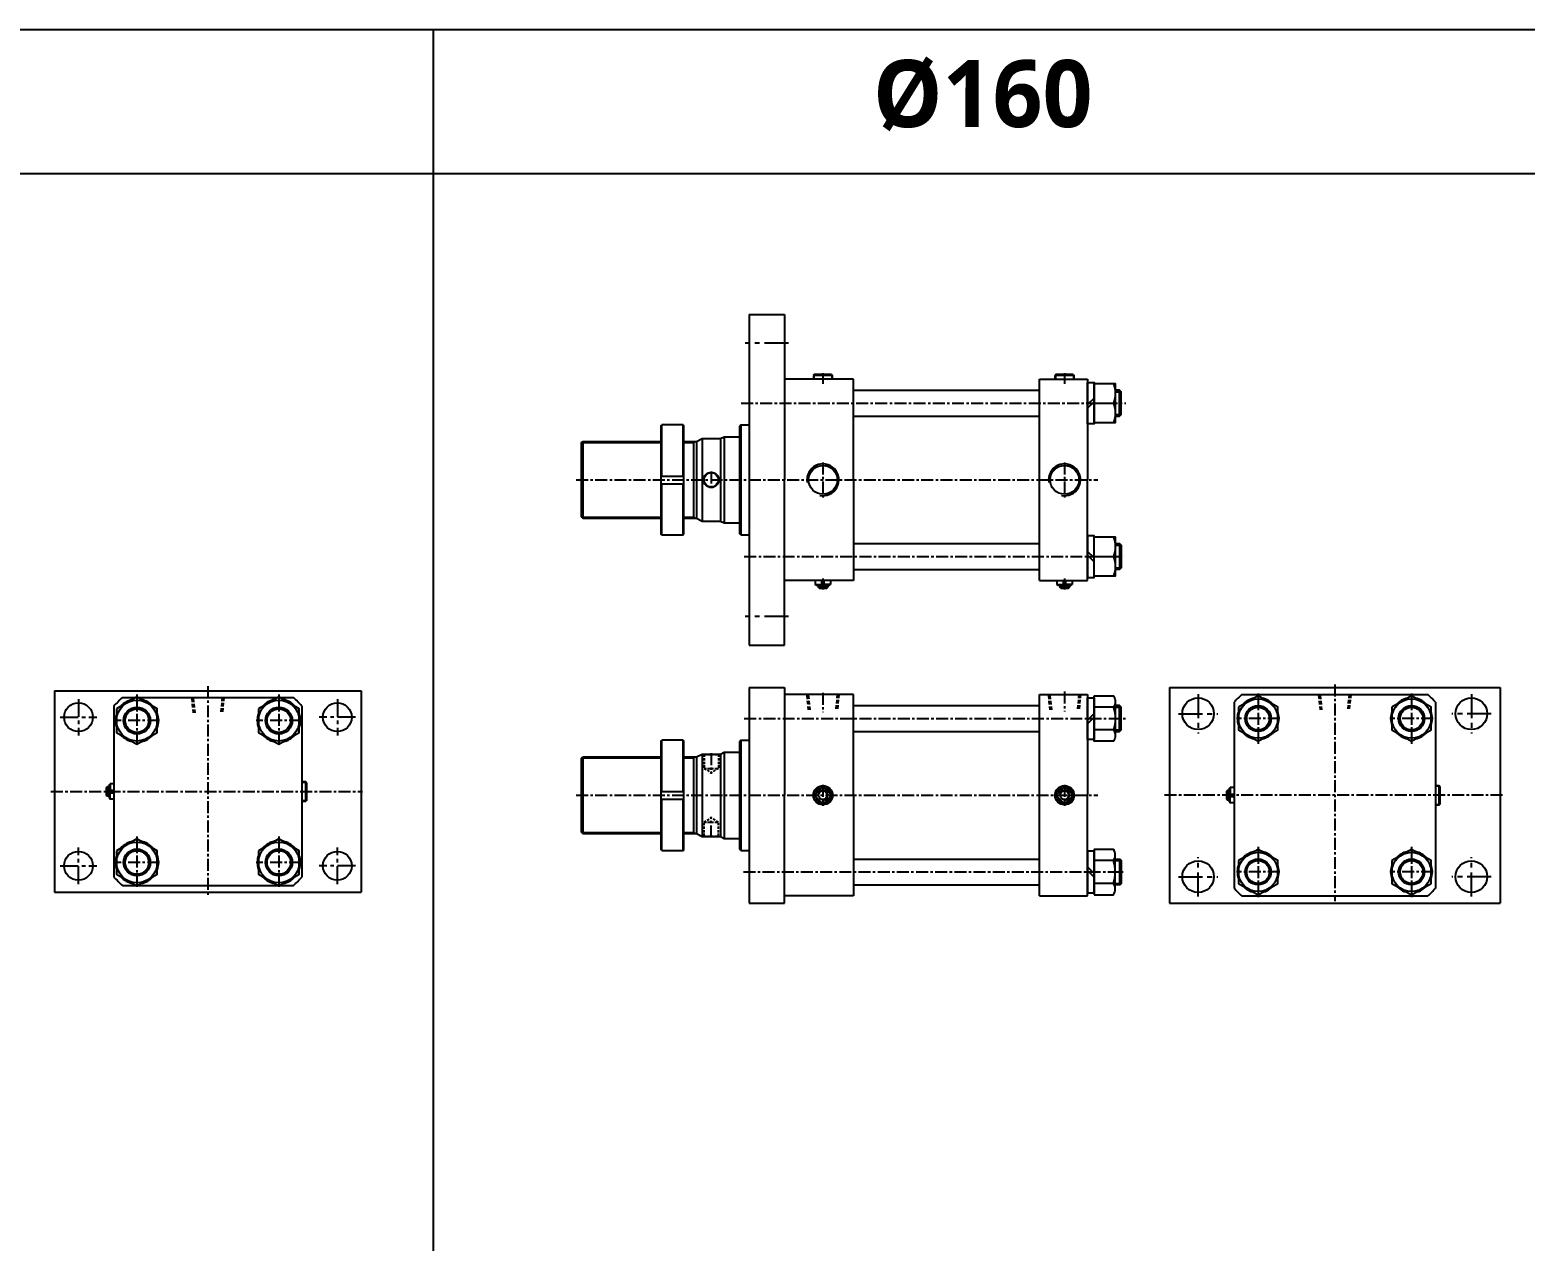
# Model space of a CAD drawing. Extents: x -819 to 8226, y -8942 to 4052.
# Drawn here: x 2053 to 3612, y 1242 to 2506 of the extents above; entities that cross this region are included whole.
import ezdxf

# ---------------------------------------------------------------- set-up
doc = ezdxf.new("R2010")
doc.units = 0
doc.header["$LTSCALE"] = 10
doc.header["$MEASUREMENT"] = 0
for name, pattern in [('CENTER', [2, 1.25, -0.25, 0.25, -0.25]), ('CENTERX2', [4, 2.5, -0.5, 0.5, -0.5]), ('HIDDEN', [0.375, 0.25, -0.125])]:
    doc.linetypes.add(name, pattern=pattern)
doc.layers.get('0').update_dxf_attribs({"linetype": 'CONTINUOUS'})
doc.layers.get('DEFPOINTS').update_dxf_attribs({"linetype": 'CONTINUOUS'})
for name, color, linetype in [('CEN', 1, 'CENTERX2'), ('CENTER', 1, 'CENTER'), ('ML', 7, 'CONTINUOUS'), ('THIN', 3, 'CONTINUOUS'), ('외형선', 3, 'CONTINUOUS')]:
    doc.layers.add(name, color=color, linetype=linetype)
doc.styles.add('문자', font='romans.shx')

msp = doc.modelspace()

# ---------------------------------------------------------------- linework, layer by layer
for p, q in [((8226, 2505.7), (0, 2505.7)), ((2473.9, 0), (2473.9, 2505.7)), ((8226, 2355.7), (0, 2355.7))]:
    msp.add_line(p, q)
at = {"layer": 'CEN', "color": 1, "linetype": 'CENTER', "ltscale": 2}
for p, q in [((2844.2, 2178.9), (2799.2, 2178.9)), ((2844.2, 1893.9), (2799.2, 1893.9)), ((3271.5, 1812.9), (3271.5, 1771.9)), ((3556.5, 1812.9), (3556.5, 1771.9)), ((3251, 1792.4), (3292, 1792.4)), ((3577, 1792.4), (3536, 1792.4)), ((3271.5, 1601.9), (3271.5, 1642.9)), ((3556.5, 1601.9), (3556.5, 1642.9)), ((3251, 1622.4), (3292, 1622.4)), ((3577, 1622.4), (3536, 1622.4))]:
    msp.add_line(p, q, dxfattribs=at)
at = {"layer": 'CEN', "color": 1, "linetype": 'CENTER', "ltscale": 1.5}
for p, q in [((2103.8, 1807.8), (2103.8, 1769.8)), ((2373.8, 1807.8), (2373.8, 1769.8)), ((2084.8, 1788.8), (2122.8, 1788.8)), ((2392.8, 1788.8), (2354.8, 1788.8)), ((2103.8, 1614.8), (2103.8, 1652.8)), ((2373.8, 1614.8), (2373.8, 1652.8)), ((2084.8, 1633.8), (2122.8, 1633.8)), ((2392.8, 1633.8), (2354.8, 1633.8))]:
    msp.add_line(p, q, dxfattribs=at)
at = {"layer": 'CENTER'}
for p, q in [((2164.8, 1812.4), (2164.8, 1758.2)), ((2312.8, 1812.4), (2312.8, 1758.2)), ((3334, 1813.5), (3334, 1761.2)), ((3494, 1813.5), (3494, 1761.2)), ((2188.2, 1785.3), (2141.3, 1785.3)), ((2336.2, 1785.3), (2289.3, 1785.3)), ((3356.7, 1787.4), (3311.4, 1787.4)), ((3516.7, 1787.4), (3471.4, 1787.4)), ((2164.8, 1664.4), (2164.8, 1610.2)), ((2312.8, 1664.4), (2312.8, 1610.2)), ((3334, 1653.5), (3334, 1601.2)), ((3494, 1653.5), (3494, 1601.2)), ((2188.2, 1637.3), (2141.3, 1637.3)), ((2336.2, 1637.3), (2289.3, 1637.3)), ((3356.7, 1627.4), (3311.4, 1627.4)), ((3516.7, 1627.4), (3471.4, 1627.4))]:
    msp.add_line(p, q, dxfattribs=at)
at = {"layer": 'DEFPOINTS', "color": 0, "linetype": 'ByBlock'}
for p in [(2793.2, 2081.4), (2803.2, 1764.9), (2803.2, 1649.9)]:
    msp.add_point(p, dxfattribs=at)
at = {"layer": 'ML'}
for p, q in [((2803.2, 2208.9), (2803.2, 1863.9)), ((2803.2, 2208.9), (2840.2, 2208.9)), ((2840.2, 2208.9), (2840.2, 2036.4)), ((2912.2, 2141.4), (2840.2, 2141.4)), ((2871.2, 2146.4), (2870.2, 2145.4)), ((2890.2, 2145.4), (2870.2, 2145.4)), ((2870.2, 2145.4), (2870.2, 2141.4)), ((2889.2, 2146.4), (2871.2, 2146.4)), ((2889.2, 2146.4), (2890.2, 2145.4)), ((2890.2, 2141.4), (2890.2, 2145.4)), ((2912.2, 2036.4), (2912.2, 2141.4)), ((3106.2, 2036.4), (3106.2, 2141.4)), ((3106.2, 2141.4), (3156.2, 2141.4)), ((3123.2, 2146.4), (3122.2, 2145.4)), ((3142.2, 2145.4), (3122.2, 2145.4)), ((3122.2, 2145.4), (3122.2, 2141.4)), ((3141.2, 2146.4), (3123.2, 2146.4)), ((3141.2, 2146.4), (3142.2, 2145.4)), ((3142.2, 2141.4), (3142.2, 2145.4)), ((3156.2, 2141.4), (3156.2, 2036.4)), ((3163, 2121.7), (3156.2, 2114.9)), ((3189.5, 2102.9), (3189.5, 2129.9)), ((3163, 2117.8), (3156.2, 2111)), ((3163, 2116.4), (3183.1, 2116.4)), ((2711.3, 2092.9), (2712.3, 2093.9)), ((2711.3, 2092.9), (2711.3, 1979.9)), ((2734.3, 2093.9), (2712.3, 2093.9)), ((2712.3, 2040.4), (2712.3, 2093.9)), ((2734.3, 2040.4), (2734.3, 2093.9)), ((2734.3, 2093.9), (2735.3, 2092.9)), ((2735.3, 1979.9), (2735.3, 2092.9)), ((2794.7, 2093.9), (2793.2, 2092.4)), ((2793.2, 2092.4), (2793.2, 1980.4)), ((2794.7, 2093.9), (2794.7, 1978.9)), ((2794.7, 2093.9), (2803.2, 2093.9)), ((2628.2, 2074.9), (2629.7, 2076.4)), ((2628.2, 2074.9), (2628.2, 1997.9)), ((2629.7, 2076.4), (2629.7, 1996.4)), ((2745.2, 2076.4), (2745.2, 1996.4)), ((2748.2, 2076.4), (2754.2, 2079.4)), ((2748.2, 2076.4), (2748.2, 1996.4)), ((2754.2, 2079.4), (2754.2, 1993.4)), ((2773.2, 2079.4), (2777.2, 2081.4)), ((2773.2, 2079.4), (2773.2, 1993.4)), ((2777.2, 2081.4), (2777.2, 1991.4)), ((2711.3, 2040.4), (2735.3, 2040.4)), ((2711.3, 2032.4), (2735.3, 2032.4)), ((2712.3, 1978.9), (2712.3, 2032.4)), ((2734.3, 1978.9), (2734.3, 2032.4)), ((2840.2, 1863.9), (2840.2, 2036.4)), ((2912.2, 2036.4), (2912.2, 1931.4)), ((3106.2, 1931.4), (3106.2, 2036.4)), ((3156.2, 1931.4), (3156.2, 2036.4)), ((2628.2, 1997.9), (2629.7, 1996.4)), ((2748.2, 1996.4), (2754.2, 1993.4)), ((2773.2, 1993.4), (2777.2, 1991.4)), ((2794.7, 1978.9), (2793.2, 1980.4)), ((2712.3, 1978.9), (2711.3, 1979.9)), ((2712.3, 1978.9), (2734.3, 1978.9)), ((2734.3, 1978.9), (2735.3, 1979.9)), ((2794.7, 1978.9), (2803.2, 1978.9)), ((3189.5, 1969.9), (3189.5, 1942.9)), ((3163, 1954.9), (3156.2, 1961.7)), ((3163, 1951), (3156.2, 1957.8)), ((3163, 1956.4), (3183.1, 1956.4)), ((2912.2, 1931.4), (2840.2, 1931.4)), ((2872.2, 1931.4), (2872.2, 1927.4)), ((2872.2, 1927.4), (2878.9, 1927.4)), ((2873.2, 1926.4), (2872.2, 1927.4)), ((2873.2, 1926.4), (2887.2, 1926.4)), ((2875.2, 1926.4), (2875.2, 1924.4)), ((2876.2, 1923.4), (2875.2, 1924.4)), ((2875.2, 1924.4), (2885.2, 1924.4)), ((2876.2, 1923.4), (2884.2, 1923.4)), ((2878.9, 1926.4), (2878.9, 1931.4)), ((2881.5, 1926.4), (2881.5, 1931.4)), ((2888.2, 1927.4), (2881.5, 1927.4)), ((2884.2, 1923.4), (2885.2, 1924.4)), ((2885.2, 1926.4), (2885.2, 1924.4)), ((2887.2, 1926.4), (2888.2, 1927.4)), ((2888.2, 1931.4), (2888.2, 1927.4)), ((3106.2, 1931.4), (3156.2, 1931.4)), ((3124.2, 1931.4), (3124.2, 1927.4)), ((3124.2, 1927.4), (3130.9, 1927.4)), ((3125.2, 1926.4), (3124.2, 1927.4)), ((3125.2, 1926.4), (3139.2, 1926.4)), ((3127.2, 1926.4), (3127.2, 1924.4)), ((3128.2, 1923.4), (3127.2, 1924.4)), ((3127.2, 1924.4), (3137.2, 1924.4)), ((3128.2, 1923.4), (3136.2, 1923.4)), ((3130.9, 1926.4), (3130.9, 1931.4)), ((3133.5, 1926.4), (3133.5, 1931.4)), ((3140.2, 1927.4), (3133.5, 1927.4)), ((3136.2, 1923.4), (3137.2, 1924.4)), ((3137.2, 1926.4), (3137.2, 1924.4)), ((3139.2, 1926.4), (3140.2, 1927.4)), ((3140.2, 1931.4), (3140.2, 1927.4)), ((2803.2, 1863.9), (2840.2, 1863.9)), ((2078.8, 1816.3), (2078.8, 1606.3)), ((2078.8, 1816.3), (2398.8, 1816.3)), ((2149.6, 1809.3), (2327.9, 1809.3)), ((2398.8, 1816.3), (2398.8, 1606.3)), ((2803.2, 1819.9), (2803.2, 1594.9)), ((2803.2, 1819.9), (2840.2, 1819.9)), ((2840.2, 1819.9), (2840.2, 1707.4)), ((2912.2, 1812.4), (2840.2, 1812.4)), ((2912.2, 1707.4), (2912.2, 1812.4)), ((3106.2, 1812.4), (3156.2, 1812.4)), ((3106.2, 1707.4), (3106.2, 1812.4)), ((3156.2, 1812.4), (3156.2, 1707.4)), ((3241.5, 1819.9), (3586.5, 1819.9)), ((3241.5, 1819.9), (3241.5, 1594.9)), ((3317, 1812.4), (3511.1, 1812.4)), ((3586.5, 1819.9), (3586.5, 1594.9)), ((2140.8, 1800.5), (2140.8, 1622.1)), ((2336.8, 1800.5), (2336.8, 1622.1)), ((3183.1, 1799.2), (3163, 1799.2)), ((3185, 1805.1), (3185, 1769.6)), ((3189.5, 1773.9), (3189.5, 1800.9)), ((3309, 1804.4), (3309, 1610.3)), ((3519, 1804.4), (3519, 1610.3)), ((3163, 1792.7), (3156.2, 1785.9)), ((3163, 1788.8), (3156.2, 1782)), ((2711.3, 1763.9), (2712.3, 1764.9)), ((2711.3, 1763.9), (2711.3, 1650.9)), ((2734.3, 1764.9), (2712.3, 1764.9)), ((2712.3, 1711.4), (2712.3, 1764.9)), ((2734.3, 1764.9), (2735.3, 1763.9)), ((2734.3, 1711.4), (2734.3, 1764.9)), ((2735.3, 1650.9), (2735.3, 1763.9)), ((2794.7, 1764.9), (2793.2, 1763.4)), ((2793.2, 1763.4), (2793.2, 1651.4)), ((2794.7, 1764.9), (2794.7, 1649.9)), ((2794.7, 1764.9), (2803.2, 1764.9)), ((3183.1, 1775.5), (3163, 1775.5)), ((2628.2, 1745.9), (2629.7, 1747.4)), ((2629.7, 1747.4), (2629.7, 1667.4)), ((2745.2, 1747.4), (2745.2, 1667.4)), ((2748.2, 1747.4), (2754.2, 1750.4)), ((2748.2, 1747.4), (2748.2, 1667.4)), ((2754.2, 1750.4), (2754.2, 1664.4)), ((2773.2, 1750.4), (2777.2, 1752.4)), ((2773.2, 1750.4), (2773.2, 1664.4)), ((2777.2, 1752.4), (2777.2, 1662.4)), ((2628.2, 1745.9), (2628.2, 1668.9)), ((2132.8, 1715.3), (2133.8, 1716.3)), ((2132.8, 1715.3), (2132.8, 1707.3)), ((2133.8, 1716.3), (2133.8, 1706.3)), ((2135.8, 1716.3), (2133.8, 1716.3)), ((2135.8, 1718.3), (2136.8, 1719.3)), ((2135.8, 1718.3), (2135.8, 1704.3)), ((2136.8, 1719.3), (2136.8, 1712.6)), ((2140.8, 1719.3), (2136.8, 1719.3)), ((2340.8, 1721.3), (2336.8, 1721.3)), ((2340.8, 1701.3), (2340.8, 1721.3)), ((2341.8, 1720.3), (2340.8, 1721.3)), ((2341.8, 1702.3), (2341.8, 1720.3)), ((2878.9, 1715.3), (2872.3, 1708.7)), ((2881.5, 1715.3), (2888.1, 1708.7)), ((3130.9, 1715.3), (3124.3, 1708.7)), ((3133.5, 1715.3), (3140.1, 1708.7)), ((3304, 1714.4), (3305, 1715.4)), ((3309, 1715.4), (3305, 1715.4)), ((3305, 1715.4), (3305, 1708.7)), ((3523, 1717.4), (3519, 1717.4)), ((3523, 1697.4), (3523, 1717.4)), ((3524, 1716.4), (3523, 1717.4)), ((3524, 1698.4), (3524, 1716.4)), ((2132.8, 1707.3), (2133.8, 1706.3)), ((2135.8, 1706.3), (2133.8, 1706.3)), ((2135.8, 1712.6), (2140.8, 1712.6)), ((2135.8, 1710), (2140.8, 1710)), ((2135.8, 1704.3), (2136.8, 1703.3)), ((2136.8, 1703.3), (2136.8, 1710)), ((2140.8, 1703.3), (2136.8, 1703.3)), ((2336.8, 1701.3), (2340.8, 1701.3)), ((2341.8, 1702.3), (2340.8, 1701.3)), ((2711.3, 1711.4), (2735.3, 1711.4)), ((2711.3, 1703.4), (2735.3, 1703.4)), ((2712.3, 1649.9), (2712.3, 1703.4)), ((2734.3, 1649.9), (2734.3, 1703.4)), ((2840.2, 1594.9), (2840.2, 1707.4)), ((2872.3, 1706.1), (2878.9, 1699.5)), ((2888.1, 1706.1), (2881.5, 1699.5)), ((2912.2, 1707.4), (2912.2, 1602.4)), ((3106.2, 1602.4), (3106.2, 1707.4)), ((3124.3, 1706.1), (3130.9, 1699.5)), ((3140.1, 1706.1), (3133.5, 1699.5)), ((3156.2, 1602.4), (3156.2, 1707.4)), ((3301, 1711.4), (3302, 1712.4)), ((3301, 1711.4), (3301, 1703.4)), ((3301, 1703.4), (3302, 1702.4)), ((3302, 1712.4), (3302, 1702.4)), ((3304, 1712.4), (3302, 1712.4)), ((3304, 1702.4), (3302, 1702.4)), ((3304, 1714.4), (3304, 1700.4)), ((3304, 1708.7), (3309, 1708.7)), ((3304, 1706.1), (3309, 1706.1)), ((3304, 1700.4), (3305, 1699.4)), ((3305, 1699.4), (3305, 1706.1)), ((3309, 1699.4), (3305, 1699.4)), ((3519, 1697.4), (3523, 1697.4)), ((3524, 1698.4), (3523, 1697.4)), ((2628.2, 1668.9), (2629.7, 1667.4)), ((2748.2, 1667.4), (2754.2, 1664.4)), ((2773.2, 1664.4), (2777.2, 1662.4)), ((2712.3, 1649.9), (2711.3, 1650.9)), ((2712.3, 1649.9), (2734.3, 1649.9)), ((2734.3, 1649.9), (2735.3, 1650.9)), ((2794.7, 1649.9), (2793.2, 1651.4)), ((2794.7, 1649.9), (2803.2, 1649.9)), ((3183.1, 1639.2), (3163, 1639.2)), ((3185, 1609.6), (3185, 1645.1)), ((3189.5, 1640.9), (3189.5, 1613.9)), ((3163, 1625.9), (3156.2, 1632.7)), ((3163, 1622), (3156.2, 1628.8)), ((2078.8, 1606.3), (2398.8, 1606.3)), ((2149.6, 1613.3), (2327.9, 1613.3)), ((3183.1, 1615.5), (3163, 1615.5)), ((2803.2, 1594.9), (2840.2, 1594.9)), ((2912.2, 1602.4), (2840.2, 1602.4)), ((3106.2, 1602.4), (3156.2, 1602.4)), ((3241.5, 1594.9), (3586.5, 1594.9)), ((3317, 1602.4), (3511.1, 1602.4))]:
    msp.add_line(p, q, dxfattribs=at)
at = {"layer": 'ML', "color": 2}
for p, q in [((2870.7, 2145.9), (2870.7, 2141.4)), ((2889.7, 2141.4), (2889.7, 2145.9)), ((3122.7, 2145.9), (3122.7, 2141.4)), ((3141.7, 2141.4), (3141.7, 2145.9)), ((2745.2, 2075.4), (2746.9, 2076.4)), ((2745.2, 1997.4), (2746.9, 1996.4)), ((2875.7, 1926.4), (2875.7, 1923.9)), ((2884.7, 1926.4), (2884.7, 1923.9)), ((3127.7, 1926.4), (3127.7, 1923.9)), ((3136.7, 1926.4), (3136.7, 1923.9)), ((2745.2, 1746.4), (2746.9, 1747.4)), ((2135.8, 1715.8), (2133.3, 1715.8)), ((2341.3, 1720.8), (2336.8, 1720.8)), ((3523.5, 1716.9), (3519, 1716.9)), ((2135.8, 1706.8), (2133.3, 1706.8)), ((2336.8, 1701.8), (2341.3, 1701.8)), ((3304, 1711.9), (3301.5, 1711.9)), ((3304, 1702.9), (3301.5, 1702.9)), ((3519, 1697.9), (3523.5, 1697.9)), ((2745.2, 1668.4), (2746.9, 1667.4))]:
    msp.add_line(p, q, dxfattribs=at)
at = {"layer": 'ML', "color": 1, "linetype": 'CENTER'}
for p, q in [((2763.7, 2045.2), (2763.7, 2027.6)), ((2880.2, 2054.6), (2880.2, 2018.1)), ((3132.2, 2054.6), (3132.2, 2018.1)), ((2880.2, 1933.6), (2880.2, 1922.1)), ((3132.2, 1933.6), (3132.2, 1922.1)), ((2238.8, 1821.2), (2238.8, 1602.8)), ((3414, 1823), (3414, 1597.1)), ((2763.7, 1751.4), (2763.7, 1729.8)), ((2880.2, 1718.4), (2880.2, 1696.4)), ((3132.2, 1718.4), (3132.2, 1696.4)), ((2075.1, 1711.3), (2400.1, 1711.3)), ((3589, 1707.4), (3235.8, 1707.4)), ((2763.7, 1663.4), (2763.7, 1684.9))]:
    msp.add_line(p, q, dxfattribs=at)
at = {"layer": 'ML', "color": 6, "linetype": 'HIDDEN', "ltscale": 1.5}
for p, q in [((2223.8, 1793.3), (2222.2, 1809.3)), ((2225.4, 1793.3), (2223.8, 1809.3)), ((2253.8, 1809.3), (2252.2, 1793.3)), ((2255.4, 1809.3), (2253.8, 1793.3)), ((2865.2, 1796.4), (2863.6, 1812.4)), ((2866.8, 1796.4), (2865.2, 1812.4)), ((2895.2, 1812.4), (2893.6, 1796.4)), ((2896.8, 1812.4), (2895.2, 1796.4)), ((3117.2, 1796.4), (3115.6, 1812.4)), ((3118.8, 1796.4), (3117.2, 1812.4)), ((3147.2, 1812.4), (3145.6, 1796.4)), ((3148.8, 1812.4), (3147.2, 1796.4)), ((3399, 1796.4), (3397.4, 1812.4)), ((3400.6, 1796.4), (3399, 1812.4)), ((3429, 1812.4), (3427.4, 1796.4)), ((3430.6, 1812.4), (3429, 1796.4))]:
    msp.add_line(p, q, dxfattribs=at)
at = {"layer": 'ML', "color": 6, "linetype": 'HIDDEN'}
for p, q in [((2755.7, 1750.4), (2756.2, 1749.9)), ((2756.2, 1749.9), (2756.2, 1735.4)), ((2756.2, 1749.9), (2771.2, 1749.9)), ((2771.2, 1749.9), (2771.7, 1750.4)), ((2771.2, 1749.9), (2771.2, 1735.4)), ((2756.2, 1735.4), (2763.7, 1731)), ((2771.2, 1735.4), (2763.7, 1731)), ((2756.2, 1679.4), (2763.7, 1683.7)), ((2756.2, 1664.9), (2756.2, 1679.4)), ((2771.2, 1679.4), (2763.7, 1683.7)), ((2771.2, 1664.9), (2771.2, 1679.4)), ((2755.7, 1664.4), (2756.2, 1664.9)), ((2756.2, 1664.9), (2771.2, 1664.9)), ((2771.2, 1664.9), (2771.7, 1664.4))]:
    msp.add_line(p, q, dxfattribs=at)
at = {"layer": 'ML'}
for points in [[(3156.2, 2094.7), (3156.2, 2138), (3163, 2138), (3163, 2094.7), (3156.2, 2094.7)], [(3185, 2102.9), (3189.5, 2102.9), (3191.2, 2104.5), (3191.2, 2128.2), (3189.5, 2129.9), (3185, 2129.9)], [(3156.2, 1978), (3156.2, 1934.7), (3163, 1934.7), (3163, 1978), (3156.2, 1978)], [(3185, 1969.9), (3189.5, 1969.9), (3191.2, 1968.2), (3191.2, 1944.5), (3189.5, 1942.9), (3185, 1942.9)], [(2143.5, 1797.6), (2143.5, 1773), (2164.8, 1760.8), (2186, 1773), (2186, 1797.6), (2164.8, 1809.9), (2143.5, 1797.6)], [(2291.5, 1797.6), (2291.5, 1773), (2312.8, 1760.8), (2334, 1773), (2334, 1797.6), (2312.8, 1809.9), (2291.5, 1797.6)], [(3156.2, 1765.7), (3156.2, 1809), (3163, 1809), (3163, 1765.7), (3156.2, 1765.7)], [(3313.5, 1799.2), (3313.5, 1775.5), (3334, 1763.7), (3354.5, 1775.5), (3354.5, 1799.2), (3334, 1811), (3313.5, 1799.2)], [(3473.5, 1799.2), (3473.5, 1775.5), (3494, 1763.7), (3514.5, 1775.5), (3514.5, 1799.2), (3494, 1811), (3473.5, 1799.2)], [(3185, 1773.9), (3189.5, 1773.9), (3191.2, 1775.5), (3191.2, 1799.2), (3189.5, 1800.9), (3185, 1800.9)], [(2143.5, 1649.6), (2143.5, 1625), (2164.8, 1612.8), (2186, 1625), (2186, 1649.6), (2164.8, 1661.9), (2143.5, 1649.6)], [(2291.5, 1649.6), (2291.5, 1625), (2312.8, 1612.8), (2334, 1625), (2334, 1649.6), (2312.8, 1661.9), (2291.5, 1649.6)], [(3156.2, 1649), (3156.2, 1605.7), (3163, 1605.7), (3163, 1649), (3156.2, 1649)], [(3185, 1640.9), (3189.5, 1640.9), (3191.2, 1639.2), (3191.2, 1615.5), (3189.5, 1613.9), (3185, 1613.9)], [(3313.5, 1639.2), (3313.5, 1615.5), (3334, 1603.7), (3354.5, 1615.5), (3354.5, 1639.2), (3334, 1651), (3313.5, 1639.2)], [(3473.5, 1639.2), (3473.5, 1615.5), (3494, 1603.7), (3514.5, 1615.5), (3514.5, 1639.2), (3494, 1651), (3473.5, 1639.2)]]:
    msp.add_lwpolyline(points, dxfattribs=at)
for points in [[(3163, 2136.9), (3185, 2136.9), (3185, 2095.9), (3163, 2095.9)], [(3163, 1976.9), (3185, 1976.9), (3185, 1935.9), (3163, 1935.9)]]:
    msp.add_lwpolyline(points, close=True, dxfattribs=at)
for points in [[(3183.1, 2136.9, -0.178633), (3183.1, 2116.4, -0.178633), (3183.1, 2095.9)], [(3183.1, 1976.9, -0.178633), (3183.1, 1956.4, -0.178633), (3183.1, 1935.9)], [(3163, 1811), (3183.1, 1811, -0.309401), (3183.1, 1799.2, -0.154701), (3183.1, 1775.5, -0.309401), (3183.1, 1763.7), (3163, 1763.7), (3163, 1811)], [(3163, 1603.7), (3183.1, 1603.7, 0.309401), (3183.1, 1615.5, 0.154701), (3183.1, 1639.2, 0.309401), (3183.1, 1651), (3163, 1651), (3163, 1603.7)]]:
    msp.add_lwpolyline(points, format="xyb", dxfattribs=at)
for centre, radius in [((2763.7, 2036.4), 8), ((2763.7, 2036.4), 7.5), ((2880.2, 2036.4), 15), ((3132.2, 2036.4), 15), ((3271.5, 1792.4), 16.5), ((3556.5, 1792.4), 16.5), ((2103.8, 1788.8), 15), ((2164.8, 1785.3), 21.3), ((2164.8, 1785.3), 14), ((2312.8, 1785.3), 21.3), ((2312.8, 1785.3), 14), ((2373.8, 1788.8), 15), ((3334, 1787.4), 20.5), ((3334, 1787.4), 13.5), ((3494, 1787.4), 20.5), ((3494, 1787.4), 13.5), ((2880.2, 1707.4), 10), ((2880.2, 1707.4), 8), ((3132.2, 1707.4), 10), ((3132.2, 1707.4), 8), ((2880.2, 1707.4), 4.5), ((3132.2, 1707.4), 4.5), ((2164.8, 1637.3), 21.3), ((2312.8, 1637.3), 21.3), ((2103.8, 1633.8), 15), ((2164.8, 1637.3), 14), ((2312.8, 1637.3), 14), ((2373.8, 1633.8), 15), ((3271.5, 1622.4), 16.5), ((3334, 1627.4), 20.5), ((3334, 1627.4), 13.5), ((3494, 1627.4), 20.5), ((3494, 1627.4), 13.5), ((3556.5, 1622.4), 16.5)]:
    msp.add_circle(centre, radius, dxfattribs=at)
at = {"layer": 'ML', "color": 2}
for centre, radius in [((2164.8, 1785.3), 12.3), ((2312.8, 1785.3), 12.3), ((3334, 1787.4), 11.9), ((3494, 1787.4), 11.9), ((2164.8, 1637.3), 12.3), ((2312.8, 1637.3), 12.3), ((3334, 1627.4), 11.9), ((3494, 1627.4), 11.9)]:
    msp.add_circle(centre, radius, dxfattribs=at)
for centre, radius, start, end in [((2880.2, 2036.4), 16.6, 258.5736, 189.2846), ((3132.2, 2036.4), 16.6, 258.5736, 189.2846), ((2880.2, 1707.4), 9.5, 261.4114, 188.1478), ((3132.2, 1707.4), 9.5, 261.4114, 188.1478), ((2880.2, 1707.4), 5, 257.904, 186.2569), ((3132.2, 1707.4), 5, 257.904, 186.2569)]:
    msp.add_arc(centre, radius, start, end, dxfattribs=at)
at = {"layer": 'ML'}
for centre, radius, start, end in [((2238.8, 1711.3), 132.5, 132.3007, 137.6993), ((2238.8, 1711.3), 132.5, 42.3007, 47.6993), ((3414, 1707.4), 143, 132.7548, 137.2452), ((3414, 1707.4), 143, 42.7548, 47.2452), ((2164.8, 1785.3), 22.5, 101.2415, 138.7585), ((2164.8, 1785.3), 22.5, 41.2415, 78.7585), ((2312.8, 1785.3), 22.5, 101.2415, 138.7585), ((2312.8, 1785.3), 22.5, 41.2415, 78.7585), ((3334, 1787.4), 21.6, 161.2415, 198.7585), ((3334, 1787.4), 21.6, 101.2415, 138.7585), ((3334, 1787.4), 21.6, 41.2415, 78.7585), ((3334, 1787.4), 21.6, 341.2415, 18.7585), ((3494, 1787.4), 21.6, 161.2415, 198.7585), ((3494, 1787.4), 21.6, 101.2415, 138.7585), ((3494, 1787.4), 21.6, 41.2415, 78.7585), ((3494, 1787.4), 21.6, 341.2415, 18.7585), ((2164.8, 1785.3), 22.5, 161.2415, 198.7585), ((2164.8, 1785.3), 22.5, 341.2415, 18.7585), ((2312.8, 1785.3), 22.5, 161.2415, 198.7585), ((2312.8, 1785.3), 22.5, 341.2415, 18.7585), ((2164.8, 1785.3), 22.5, 221.2415, 258.7585), ((2164.8, 1785.3), 22.5, 281.2415, 318.7585), ((2312.8, 1785.3), 22.5, 221.2415, 258.7585), ((2312.8, 1785.3), 22.5, 281.2415, 318.7585), ((3334, 1787.4), 21.6, 221.2415, 258.7585), ((3334, 1787.4), 21.6, 281.2415, 318.7585), ((3494, 1787.4), 21.6, 221.2415, 258.7585), ((3494, 1787.4), 21.6, 281.2415, 318.7585), ((2164.8, 1637.3), 22.5, 101.2415, 138.7585), ((2164.8, 1637.3), 22.5, 41.2415, 78.7585), ((2312.8, 1637.3), 22.5, 101.2415, 138.7585), ((2312.8, 1637.3), 22.5, 41.2415, 78.7585), ((2164.8, 1637.3), 22.5, 161.2415, 198.7585), ((2164.8, 1637.3), 22.5, 341.2415, 18.7585), ((2312.8, 1637.3), 22.5, 161.2415, 198.7585), ((2312.8, 1637.3), 22.5, 341.2415, 18.7585), ((3334, 1627.4), 21.6, 101.2415, 138.7585), ((3334, 1627.4), 21.6, 41.2415, 78.7585), ((3494, 1627.4), 21.6, 101.2415, 138.7585), ((3494, 1627.4), 21.6, 41.2415, 78.7585), ((2238.8, 1711.3), 132.5, 222.3007, 227.6993), ((2164.8, 1637.3), 22.5, 221.2415, 258.7585), ((2164.8, 1637.3), 22.5, 281.2415, 318.7585), ((2312.8, 1637.3), 22.5, 221.2415, 258.7585), ((2312.8, 1637.3), 22.5, 281.2415, 318.7585), ((2238.8, 1711.3), 132.5, 312.3007, 317.6993), ((3334, 1627.4), 21.6, 161.2415, 198.7585), ((3334, 1627.4), 21.6, 341.2415, 18.7585), ((3494, 1627.4), 21.6, 161.2415, 198.7585), ((3494, 1627.4), 21.6, 341.2415, 18.7585), ((3414, 1707.4), 143, 222.7548, 227.2452), ((3334, 1627.4), 21.6, 221.2415, 258.7585), ((3334, 1627.4), 21.6, 281.2415, 318.7585), ((3494, 1627.4), 21.6, 221.2415, 258.7585), ((3494, 1627.4), 21.6, 281.2415, 318.7585), ((3414, 1707.4), 143, 312.7548, 317.2452)]:
    msp.add_arc(centre, radius, start, end, dxfattribs=at)
at = {"layer": 'THIN', "color": 2}
for p, q in [((3185, 2128.2), (3191.2, 2128.2)), ((3185, 2104.5), (3191.2, 2104.5)), ((3185, 1968.2), (3191.2, 1968.2)), ((3185, 1944.5), (3191.2, 1944.5)), ((3185, 1799.2), (3191.2, 1799.2)), ((3185, 1775.5), (3191.2, 1775.5)), ((3185, 1639.2), (3191.2, 1639.2)), ((3185, 1615.5), (3191.2, 1615.5))]:
    msp.add_line(p, q, dxfattribs=at)
at = {"layer": '외형선', "color": 1, "linetype": 'CENTER'}
for p, q in [((2880.2, 2147.7), (2880.2, 2136.6)), ((3132.2, 2147.7), (3132.2, 2136.6)), ((2794.8, 2116.4), (3196.2, 2116.4)), ((2622.8, 2036.4), (3166.7, 2036.4)), ((2798.2, 1956.4), (3193.3, 1956.4)), ((2880.2, 1814.3), (2880.2, 1794)), ((3132.2, 1815.5), (3132.2, 1794.8)), ((2798.2, 1787.4), (3196.2, 1787.4)), ((2622.8, 1707.4), (3166.7, 1707.4)), ((2797.3, 1627.4), (3193.3, 1627.4))]:
    msp.add_line(p, q, dxfattribs=at)
at = {"layer": '외형선', "color": 7, "linetype": 'Continuous'}
for p, q in [((2912.2, 2129.9), (3106.2, 2129.9)), ((2912.2, 2102.9), (3106.2, 2102.9)), ((2912.2, 1969.9), (3106.2, 1969.9)), ((2912.2, 1942.9), (3106.2, 1942.9)), ((2912.2, 1800.9), (3106.2, 1800.9)), ((2912.2, 1773.9), (3106.2, 1773.9)), ((2912.2, 1640.9), (3106.2, 1640.9)), ((2912.2, 1613.9), (3106.2, 1613.9))]:
    msp.add_line(p, q, dxfattribs=at)
at = {"layer": '외형선', "color": 2}
for p, q in [((2628.7, 2075.4), (2711.3, 2075.4)), ((2735.3, 2075.4), (2745.2, 2075.4)), ((2628.7, 1997.4), (2711.3, 1997.4)), ((2735.3, 1997.4), (2745.2, 1997.4)), ((2628.7, 1746.4), (2711.3, 1746.4)), ((2735.3, 1746.4), (2745.2, 1746.4)), ((2628.7, 1668.4), (2711.3, 1668.4)), ((2735.3, 1668.4), (2745.2, 1668.4))]:
    msp.add_line(p, q, dxfattribs=at)
at = {"layer": '외형선', "color": 7}
for p, q in [((2629.7, 2076.4), (2711.3, 2076.4)), ((2735.3, 2076.4), (2748.2, 2076.4)), ((2754.2, 2079.4), (2773.2, 2079.4)), ((2777.2, 2081.4), (2793.2, 2081.4)), ((2629.7, 1996.4), (2711.3, 1996.4)), ((2735.3, 1996.4), (2748.2, 1996.4)), ((2754.2, 1993.4), (2773.2, 1993.4)), ((2777.2, 1991.4), (2793.2, 1991.4)), ((2629.7, 1747.4), (2711.3, 1747.4)), ((2735.3, 1747.4), (2748.2, 1747.4)), ((2754.2, 1750.4), (2773.2, 1750.4)), ((2777.2, 1752.4), (2793.2, 1752.4)), ((2629.7, 1667.4), (2711.3, 1667.4)), ((2735.3, 1667.4), (2748.2, 1667.4)), ((2754.2, 1664.4), (2773.2, 1664.4)), ((2777.2, 1662.4), (2793.2, 1662.4))]:
    msp.add_line(p, q, dxfattribs=at)
at = {"layer": '외형선', "color": 6, "linetype": 'HIDDEN'}
for p, q in [((2756.2, 1735.4), (2771.2, 1735.4)), ((2756.2, 1679.4), (2771.2, 1679.4))]:
    msp.add_line(p, q, dxfattribs=at)

# ---------------------------------------------------------------- texts
at = {"insert": (2932.4, 2474.3), "char_height": 70, "attachment_point": 1, "style": '문자'}
msp.add_mtext_dynamic_manual_height_columns('{\\fMalgun Gothic|b1|i0|c129|p50;%%C160}', width=124.533, gutter_width=16, heights=[0], dxfattribs=at)

doc.saveas('drawing.dxf')
